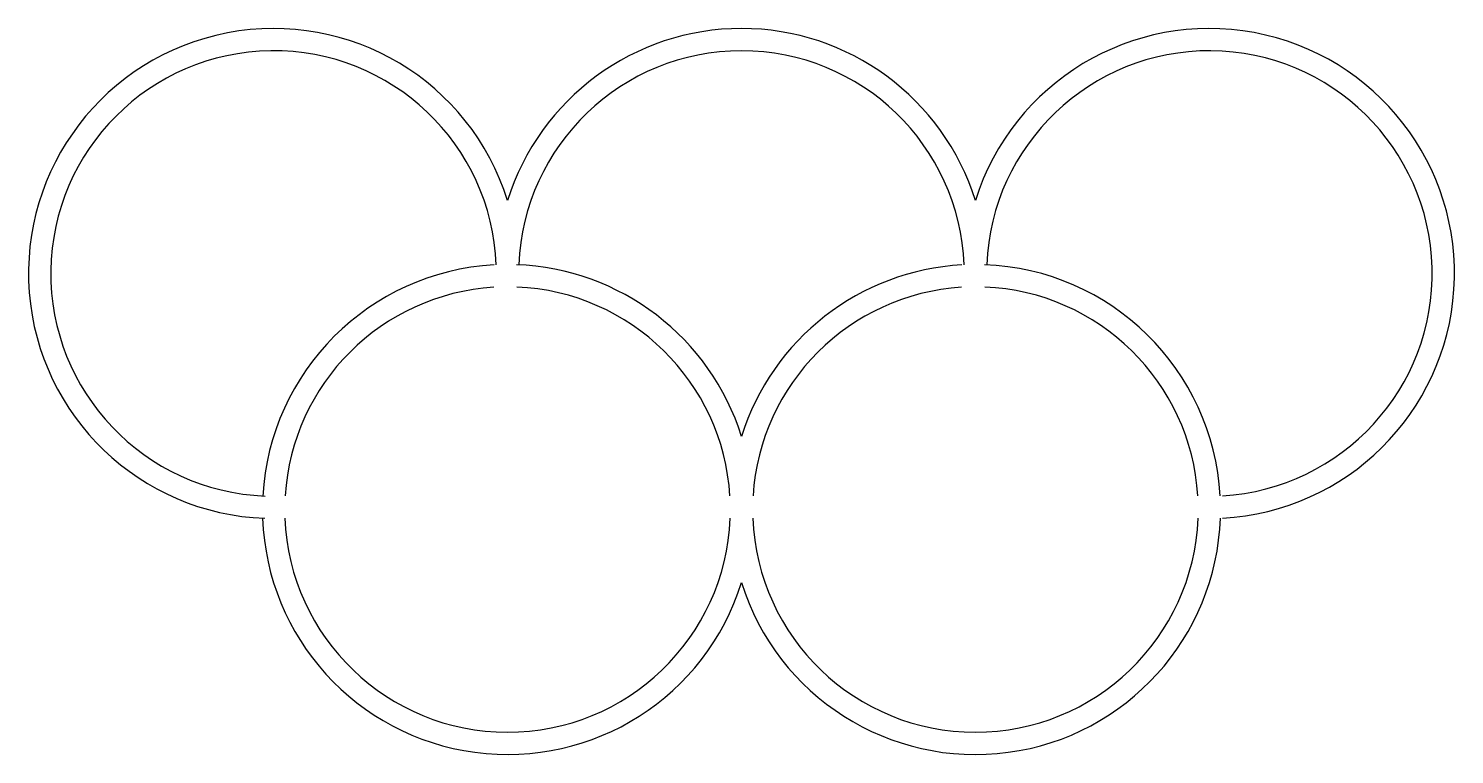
# Model space of a CAD drawing. Header units: millimetres. Extents: x 66 to 226, y 136 to 217.
import ezdxf

# ---------------------------------------------------------------- set-up
doc = ezdxf.new("R2010")
doc.units = ezdxf.units.MM

msp = doc.modelspace()

# ---------------------------------------------------------------- linework, layer by layer
for centre, radius, start, end in [((93.52, 189.72), 27.5, 17.3414, 267.9527), ((146.02, 189.72), 27.5, 17.3414, 162.6586), ((198.52, 189.72), 27.5, 273.0918, 162.6586), ((93.52, 189.72), 25, 2.1962, 267.8038), ((146.02, 189.72), 25, 2.1962, 177.7509), ((198.52, 189.72), 25, 273.3404, 177.7509), ((119.77, 163.22), 27.5, 93.1651, 176.8349), ((119.77, 163.22), 27.5, 17.3414, 87.8759), ((172.27, 163.22), 27.5, 93.1651, 162.6586), ((172.27, 163.22), 27.5, 3.2154, 87.8759), ((119.77, 163.22), 25, 93.55, 176.45), ((119.77, 163.22), 25, 3.4901, 87.6012), ((172.27, 163.22), 25, 93.55, 176.45), ((172.27, 163.22), 25, 3.4901, 87.6012), ((119.77, 163.22), 27.5, 182.0473, 342.6586), ((119.77, 163.22), 25, 182.1962, 357.7509), ((172.27, 163.22), 27.5, 197.3414, 357.9995), ((172.27, 163.22), 25, 182.1962, 357.7509)]:
    msp.add_arc(centre, radius, start, end)

doc.saveas('drawing.dxf')
